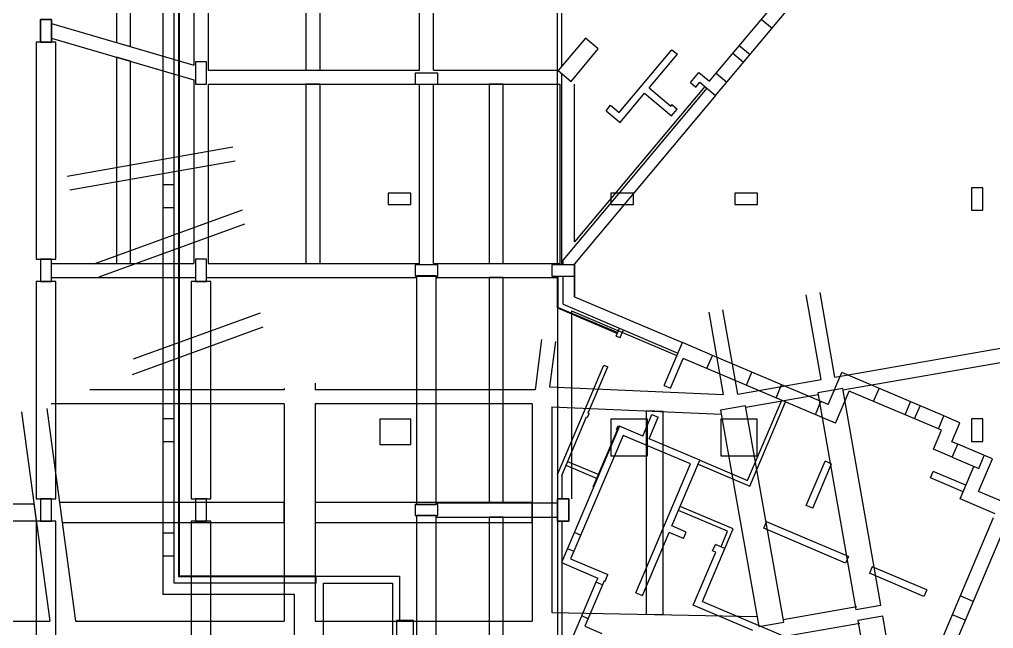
# Model space of a CAD drawing. Header units: metres. Extents: x -681087 to 1033303, y 74272 to 2630761.
# Drawn here: x 122801 to 157364, y 2352800 to 2374404 of the extents above; entities that cross this region are included whole.
import ezdxf

# ---------------------------------------------------------------- set-up
doc = ezdxf.new("R2010")
doc.units = ezdxf.units.M
for name, color, linetype in [('SKELETON_CLEAN', 7, 'Continuous'), ('SKELETON_ISOLATED', 1, 'Continuous'), ('SKELETON_ORIGINAL', 8, 'Continuous')]:
    doc.layers.add(name, color=color, linetype=linetype)

msp = doc.modelspace()

# ---------------------------------------------------------------- linework, layer by layer
at = {"layer": 'SKELETON_CLEAN'}
for p, q in [((128284, 2354408), (128284, 2393038)), ((127884, 2392638), (127884, 2354008)), ((128469, 2354643), (128469, 2390138)), ((126241, 2381554), (126241, 2373588)), ((126741, 2373441), (126741, 2381554)), ((128991, 2381554), (128991, 2372780)), ((129491, 2381554), (129491, 2372604)), ((132966, 2380106), (132966, 2372604)), ((133466, 2372604), (133466, 2379686)), ((136991, 2372604), (136991, 2376728)), ((137491, 2372604), (137491, 2376309)), ((141891, 2365704), (141891, 2375670)), ((147900, 2372182), (150433, 2375200)), ((147517, 2372504), (149729, 2375139)), ((123541, 2373604), (123541, 2374404)), ((123541, 2374404), (123941, 2374404)), ((123941, 2374404), (123941, 2373604)), ((123941, 2374265), (128991, 2372780)), ((123391, 2373604), (123390, 2365904)), ((124091, 2373604), (123391, 2373604)), ((123941, 2373604), (123541, 2373604)), ((123941, 2373744), (128991, 2372258)), ((124090, 2365904), (124091, 2373604)), ((126241, 2373588), (126741, 2373441)), ((142880, 2373745), (141916, 2372596)), ((143340, 2373359), (142880, 2373745)), ((142376, 2372210), (143340, 2373359)), ((144084, 2371103), (145954, 2373332)), ((145143, 2371976), (146146, 2373171)), ((145954, 2373332), (146146, 2373171)), ((126741, 2372920), (126241, 2373067)), ((126241, 2373067), (126241, 2365754)), ((126741, 2365754), (126741, 2372920)), ((129441, 2372904), (129041, 2372904)), ((129041, 2372904), (129041, 2372104)), ((129441, 2372104), (129441, 2372904)), ((129491, 2372604), (136991, 2372604)), ((132966, 2372604), (133466, 2372604)), ((137641, 2372504), (136841, 2372504)), ((136841, 2372504), (136841, 2372104)), ((137491, 2372604), (141906, 2372604)), ((137641, 2372104), (137641, 2372504)), ((141916, 2372596), (142376, 2372210)), ((146607, 2372165), (146912, 2372529)), ((146912, 2372529), (147280, 2372220)), ((147280, 2372220), (147517, 2372504)), ((147517, 2372504), (147900, 2372182)), ((128991, 2372258), (128991, 2365754)), ((129041, 2372104), (129441, 2372104)), ((129491, 2372104), (129491, 2365754)), ((129491, 2372104), (136991, 2372104)), ((133466, 2372104), (132966, 2372104)), ((132966, 2372104), (132966, 2365754)), ((133466, 2365754), (133466, 2372104)), ((136841, 2372104), (137641, 2372104)), ((136991, 2365754), (136991, 2372104)), ((137491, 2372104), (141991, 2372104)), ((137491, 2365754), (137491, 2372104)), ((139966, 2372104), (139466, 2372104)), ((139466, 2372104), (139466, 2365754)), ((139966, 2365754), (139966, 2372104)), ((141991, 2365754), (141991, 2372104)), ((142491, 2366513), (142491, 2372113)), ((146607, 2372165), (146798, 2372004)), ((146798, 2372004), (146943, 2372176)), ((146943, 2372176), (147502, 2371707)), ((147502, 2371707), (147900, 2372182)), ((147195, 2371964), (142091, 2365881)), ((147119, 2372029), (142491, 2366513)), ((144115, 2370751), (144982, 2371785)), ((144982, 2371785), (145940, 2370981)), ((145143, 2371976), (145909, 2371334)), ((147502, 2371707), (142491, 2365735)), ((143617, 2371169), (143777, 2371360)), ((143617, 2371169), (144115, 2370751)), ((143777, 2371360), (144084, 2371103)), ((145909, 2371334), (145951, 2371383)), ((145940, 2370981), (146142, 2371223)), ((145951, 2371383), (146142, 2371223)), ((128284, 2368538), (127884, 2368538)), ((127884, 2368538), (127884, 2367738)), ((128284, 2367738), (128284, 2368538)), ((156984, 2368438), (156584, 2368438)), ((156584, 2368438), (156584, 2367638)), ((156984, 2367638), (156984, 2368438)), ((136684, 2368238), (135884, 2368238)), ((135884, 2368238), (135884, 2367838)), ((136684, 2367838), (136684, 2368238)), ((144583, 2368238), (143783, 2368238)), ((143783, 2368238), (143783, 2367838)), ((144583, 2367838), (144583, 2368238)), ((148984, 2368238), (148184, 2368238)), ((148184, 2368238), (148184, 2367838)), ((148984, 2367838), (148984, 2368238)), ((127884, 2367738), (128284, 2367738)), ((135884, 2367838), (136684, 2367838)), ((143783, 2367838), (144583, 2367838)), ((148184, 2367838), (148984, 2367838)), ((156584, 2367638), (156984, 2367638)), ((123390, 2365904), (124090, 2365904)), ((123941, 2365904), (123541, 2365904)), ((123541, 2365904), (123541, 2365104)), ((123941, 2365104), (123941, 2365904)), ((129441, 2365904), (129041, 2365904)), ((129041, 2365904), (129041, 2365104)), ((129441, 2365104), (129441, 2365904)), ((142091, 2365704), (142091, 2365881)), ((123941, 2365754), (128991, 2365754)), ((126241, 2365754), (126741, 2365754)), ((129491, 2365754), (136991, 2365754)), ((132966, 2365754), (133466, 2365754)), ((137641, 2365704), (136841, 2365704)), ((136841, 2365704), (136841, 2365304)), ((137491, 2365754), (141991, 2365754)), ((137641, 2365304), (137641, 2365704)), ((139466, 2365754), (139966, 2365754)), ((142491, 2365704), (141691, 2365704)), ((141691, 2365704), (141691, 2365304)), ((142491, 2364568), (142491, 2365735)), ((139966, 2365254), (139466, 2365254)), ((139466, 2365254), (139466, 2357254)), ((139966, 2357254), (139966, 2365254)), ((141691, 2365304), (142491, 2365304)), ((142091, 2364303), (142091, 2365304)), ((123391, 2365104), (123390, 2357404)), ((124091, 2365104), (123391, 2365104)), ((123541, 2365104), (123941, 2365104)), ((124090, 2357404), (124091, 2365104)), ((128891, 2365104), (128890, 2357404)), ((129591, 2365104), (128891, 2365104)), ((129041, 2365104), (129441, 2365104)), ((129590, 2357404), (129591, 2365104)), ((142491, 2364568), (146322, 2362942)), ((151246, 2361634), (150719, 2364631)), ((151739, 2361721), (151211, 2364717)), ((142091, 2364303), (146166, 2362573)), ((142391, 2364067), (146127, 2362481)), ((142391, 2364067), (142391, 2357404)), ((147786, 2361100), (147272, 2364023)), ((148292, 2361113), (147764, 2364110)), ((143977, 2363176), (144094, 2363453)), ((143977, 2363176), (144115, 2363118)), ((144115, 2363118), (144233, 2363394)), ((141322, 2363049), (141097, 2361266)), ((141818, 2362986), (141614, 2361372)), ((145677, 2361423), (146322, 2362942)), ((147390, 2362488), (146322, 2362942)), ((151739, 2361721), (159274, 2363040)), ((147194, 2362028), (147390, 2362488)), ((151495, 2360746), (147390, 2362488)), ((141891, 2358261), (143540, 2362146)), ((142982, 2360448), (143678, 2362087)), ((143540, 2362146), (143678, 2362087)), ((145907, 2361325), (146357, 2362384)), ((147194, 2362028), (146357, 2362384)), ((151760, 2360090), (147194, 2362028)), ((151495, 2360746), (151976, 2361878)), ((155603, 2360339), (151976, 2361878)), ((133293, 2361507), (133293, 2361266)), ((141614, 2361372), (147786, 2361100)), ((145677, 2361423), (145907, 2361325)), ((148292, 2361113), (151246, 2361634)), ((132193, 2361266), (125296, 2361266)), ((132193, 2361314), (132193, 2361266)), ((141097, 2361266), (133293, 2361266)), ((152014, 2361313), (151127, 2361156)), ((151127, 2361156), (152482, 2353475)), ((151760, 2360090), (152241, 2361222)), ((153368, 2353631), (152014, 2361313)), ((155407, 2359878), (152241, 2361222)), ((132193, 2360766), (123922, 2360766)), ((132193, 2360766), (132193, 2353066)), ((140993, 2360766), (133293, 2360766)), ((133293, 2360766), (133293, 2353066)), ((140993, 2360766), (140993, 2353066)), ((148567, 2360705), (147681, 2360549)), ((149921, 2353023), (148567, 2360705)), ((148639, 2358047), (149850, 2360901)), ((148718, 2357851), (149988, 2360842)), ((122875, 2360485), (123882, 2353066)), ((123767, 2360606), (124790, 2353066)), ((141693, 2360667), (147706, 2360403)), ((141693, 2360667), (141693, 2353367)), ((142960, 2360295), (143019, 2360433)), ((142982, 2360448), (143019, 2360433)), ((144915, 2359628), (145240, 2360392)), ((145643, 2360494), (145043, 2360520)), ((145043, 2360520), (145043, 2353304)), ((145240, 2360392), (145470, 2360294)), ((145643, 2353293), (145643, 2360494)), ((147681, 2360549), (149035, 2352867)), ((155407, 2359878), (155603, 2360339)), ((156173, 2360096), (155603, 2360339)), ((128284, 2360238), (127884, 2360238)), ((127884, 2360238), (127884, 2359438)), ((128284, 2359438), (128284, 2360238)), ((136683, 2360228), (135583, 2360228)), ((135583, 2360228), (135583, 2359328)), ((136683, 2359328), (136683, 2360228)), ((142041, 2358231), (142924, 2360310)), ((142924, 2360310), (142960, 2360295)), ((145083, 2360228), (143783, 2360228)), ((143783, 2360228), (143783, 2358928)), ((144050, 2359995), (144087, 2359980)), ((145083, 2358928), (145083, 2360228)), ((145145, 2359530), (145470, 2360294)), ((148983, 2360228), (147683, 2360228)), ((147683, 2360228), (147683, 2358928)), ((148983, 2358928), (148983, 2360228)), ((155888, 2359424), (156173, 2360096)), ((156984, 2360238), (156584, 2360238)), ((156584, 2360238), (156584, 2359438)), ((156984, 2359438), (156984, 2360238)), ((144219, 2359652), (142477, 2355546)), ((144915, 2359628), (144087, 2359980)), ((146613, 2358636), (144219, 2359652)), ((155232, 2359159), (155518, 2359831)), ((155518, 2359831), (155407, 2359878)), ((127884, 2359438), (128284, 2359438)), ((135583, 2359328), (136683, 2359328)), ((146940, 2358768), (145145, 2359530)), ((156095, 2359336), (155888, 2359424)), ((155900, 2358876), (156095, 2359336)), ((157324, 2358815), (156095, 2359336)), ((156584, 2359438), (156984, 2359438)), ((155900, 2358876), (155232, 2359159)), ((143783, 2358928), (145083, 2358928)), ((144675, 2354070), (146613, 2358636)), ((145952, 2356439), (146940, 2358768)), ((146882, 2358630), (148718, 2357851)), ((146940, 2358768), (148639, 2358047)), ((147683, 2358928), (148983, 2358928)), ((150719, 2357164), (151387, 2358738)), ((150949, 2357067), (151617, 2358641)), ((151617, 2358641), (151387, 2358738)), ((155900, 2358876), (156839, 2358478)), ((156836, 2357664), (157324, 2358815)), ((156839, 2358478), (157034, 2358938)), ((141891, 2358261), (141891, 2357404)), ((155128, 2358145), (155225, 2358375)), ((156385, 2357882), (155225, 2358375)), ((156180, 2357399), (156668, 2358550)), ((142041, 2358231), (142041, 2357404)), ((156287, 2357652), (155128, 2358145)), ((158078, 2357137), (156836, 2357664)), ((123390, 2357404), (124090, 2357404)), ((123941, 2357404), (123541, 2357404)), ((123541, 2357404), (123541, 2356604)), ((123941, 2356604), (123941, 2357404)), ((132193, 2357266), (124220, 2357266)), ((124220, 2357266), (124315, 2356566)), ((128890, 2357404), (129590, 2357404)), ((129441, 2357404), (129041, 2357404)), ((129041, 2357404), (129041, 2356604)), ((129441, 2356604), (129441, 2357404)), ((132193, 2356566), (132193, 2357266)), ((133293, 2357266), (133293, 2356566)), ((140993, 2357266), (133293, 2357266)), ((139466, 2357254), (139966, 2357254)), ((140993, 2356566), (140993, 2357266)), ((141891, 2357404), (142291, 2357404)), ((141891, 2356604), (141891, 2357404)), ((142291, 2357404), (142291, 2356604)), ((157423, 2356872), (156180, 2357399)), ((123319, 2357216), (116493, 2357216)), ((123400, 2356616), (123319, 2357216)), ((147930, 2356251), (146186, 2356990)), ((148127, 2356331), (146244, 2357128)), ((150949, 2357067), (150719, 2357164)), ((116493, 2356616), (123400, 2356616)), ((123391, 2356604), (123390, 2349004)), ((124091, 2356604), (123391, 2356604)), ((123541, 2356604), (123941, 2356604)), ((124090, 2349004), (124091, 2356604)), ((124315, 2356566), (132193, 2356566)), ((128891, 2356604), (128890, 2349704)), ((129591, 2356604), (128891, 2356604)), ((129041, 2356604), (129441, 2356604)), ((129590, 2349704), (129591, 2356604)), ((133293, 2356566), (140993, 2356566)), ((136891, 2356804), (136890, 2349304)), ((137590, 2349304), (137591, 2356804)), ((139966, 2356754), (139466, 2356754)), ((139466, 2356754), (139466, 2349454)), ((139966, 2349454), (139966, 2356754)), ((142291, 2356604), (141891, 2356604)), ((141891, 2356604), (141891, 2351223)), ((149208, 2356355), (149306, 2356586)), ((152214, 2355351), (149306, 2356586)), ((154719, 2350502), (157364, 2356734)), ((155120, 2350168), (157824, 2356538)), ((144905, 2353972), (145854, 2356209)), ((146365, 2355992), (145854, 2356209)), ((146463, 2356223), (145952, 2356439)), ((146365, 2355992), (146463, 2356223)), ((147696, 2355699), (147930, 2356251)), ((147834, 2355640), (148127, 2356331)), ((152117, 2355121), (149208, 2356355)), ((128284, 2356178), (127884, 2356178)), ((127884, 2356178), (127884, 2355378)), ((128284, 2355378), (128284, 2356178)), ((142246, 2355644), (142032, 2355138)), ((142246, 2355644), (142477, 2355546)), ((142477, 2355546), (142359, 2355270)), ((146709, 2353630), (147506, 2355508)), ((147037, 2353762), (147834, 2355640)), ((147396, 2355555), (147494, 2355785)), ((147506, 2355508), (147396, 2355555)), ((147834, 2355640), (147494, 2355785)), ((127884, 2355378), (128284, 2355378)), ((142359, 2355270), (143676, 2354711)), ((152214, 2355351), (152117, 2355121)), ((142032, 2355138), (143320, 2354591)), ((153061, 2354991), (152964, 2354761)), ((154994, 2354171), (153061, 2354991)), ((133333, 2354643), (128469, 2354643)), ((133333, 2354658), (136283, 2354658)), ((133333, 2354408), (133333, 2354658)), ((136283, 2354658), (136283, 2353088)), ((143320, 2354591), (143258, 2354443)), ((143550, 2354493), (143488, 2354346)), ((143550, 2354493), (143578, 2354481)), ((143578, 2354481), (143676, 2354711)), ((154897, 2353941), (152964, 2354761)), ((133333, 2354408), (128284, 2354408)), ((133583, 2354408), (136033, 2354408)), ((133583, 2352108), (133583, 2354408)), ((136033, 2354408), (136033, 2352108)), ((143258, 2354443), (141562, 2350448)), ((143488, 2354346), (142867, 2352882)), ((143488, 2354346), (143258, 2354443)), ((154994, 2354171), (154897, 2353941)), ((132558, 2354008), (127884, 2354008)), ((132558, 2351508), (132558, 2354008)), ((144675, 2354070), (144905, 2353972)), ((146709, 2353630), (146788, 2353814)), ((148822, 2352733), (146709, 2353630)), ((147037, 2353762), (154719, 2350502)), ((152482, 2353475), (153368, 2353631)), ((136783, 2353088), (136183, 2353088)), ((136183, 2353088), (136183, 2351688)), ((136783, 2351688), (136783, 2353088)), ((141693, 2353367), (148971, 2353232)), ((145043, 2353304), (145643, 2353293)), ((153438, 2353237), (152551, 2353081)), ((152551, 2353081), (153871, 2345596)), ((154757, 2345753), (153438, 2353237)), ((116493, 2353066), (123882, 2353066)), ((124790, 2353066), (132193, 2353066)), ((133293, 2353066), (140993, 2353066)), ((142867, 2352882), (143470, 2352626)), ((149035, 2352867), (149921, 2353023)), ((149897, 2352511), (152618, 2352991))]:
    msp.add_line(p, q, dxfattribs=at)
at = {"layer": 'SKELETON_ISOLATED'}
for p, q in [((142041, 2372744), (142041, 2374684)), ((149124, 2374419), (149507, 2374097)), ((148340, 2373484), (148723, 2373163)), ((148109, 2373208), (148492, 2372887)), ((142041, 2365704), (142041, 2372491)), ((130367, 2369873), (124497, 2368836)), ((130454, 2369381), (124584, 2368344)), ((125456, 2365740), (130711, 2367653)), ((125627, 2365270), (130799, 2367153)), ((142491, 2365520), (142491, 2365136)), ((123941, 2365254), (129041, 2365254)), ((129441, 2365254), (136902, 2365254)), ((136891, 2365305), (136890, 2357204)), ((137216, 2365304), (137266, 2365304)), ((137580, 2365254), (141891, 2365254)), ((137590, 2357204), (137591, 2365305)), ((141921, 2364191), (141921, 2365304)), ((141891, 2364713), (141891, 2361354)), ((141906, 2364181), (144022, 2363282)), ((126852, 2362364), (131354, 2364003)), ((126808, 2361816), (131442, 2363503)), ((152022, 2361263), (159217, 2362523)), ((148593, 2361434), (148789, 2361895)), ((149647, 2360987), (149843, 2361447)), ((148576, 2360656), (151136, 2361107)), ((153106, 2360855), (153301, 2361315)), ((151047, 2360393), (151242, 2360853)), ((154229, 2360378), (154424, 2360839)), ((154560, 2360238), (154756, 2360698)), ((144039, 2359918), (143148, 2357820)), ((143991, 2359857), (144028, 2359841)), ((142252, 2358727), (143356, 2358258)), ((142193, 2358589), (143298, 2358120)), ((137580, 2357254), (141891, 2357254)), ((136841, 2357204), (136841, 2356804)), ((137266, 2357204), (137216, 2357204)), ((137641, 2356804), (137641, 2357204)), ((137216, 2356804), (137266, 2356804)), ((137580, 2356754), (141891, 2356754)), ((142041, 2356604), (142041, 2351577)), ((142489, 2356215), (142719, 2356117)), ((156644, 2353758), (156184, 2353954)), ((149904, 2353122), (152514, 2353582)), ((142980, 2353149), (142750, 2353247)), ((156363, 2353096), (155903, 2353291))]:
    msp.add_line(p, q, dxfattribs=at)
at = {"layer": 'SKELETON_ORIGINAL'}
for p, q in [((128284, 2354408), (128284, 2393038)), ((127884, 2392638), (127884, 2354008)), ((128454, 2354628), (128454, 2390138)), ((128484, 2354658), (128484, 2390138)), ((126241, 2381554), (126241, 2373588)), ((126741, 2373441), (126741, 2381554)), ((128991, 2381554), (128991, 2372780)), ((129491, 2381554), (129491, 2372604)), ((132966, 2380106), (132966, 2372604)), ((133466, 2372604), (133466, 2379686)), ((136991, 2372604), (136991, 2376728)), ((137491, 2372604), (137491, 2376309)), ((141891, 2365704), (141891, 2375670)), ((147900, 2372182), (150433, 2375200)), ((147517, 2372504), (149729, 2375139)), ((142041, 2372744), (142041, 2374684)), ((123541, 2373604), (123541, 2374404)), ((123541, 2374404), (123941, 2374404)), ((123941, 2374404), (123541, 2374404)), ((123541, 2374404), (123541, 2373604)), ((123941, 2374404), (123941, 2373604)), ((123941, 2373604), (123941, 2374404)), ((123941, 2374265), (128991, 2372780)), ((149124, 2374419), (149507, 2374097)), ((123391, 2373604), (123390, 2365904)), ((124091, 2373604), (123391, 2373604)), ((123941, 2373604), (123541, 2373604)), ((123541, 2373604), (123941, 2373604)), ((123941, 2373744), (128991, 2372258)), ((124090, 2365904), (124091, 2373604)), ((126241, 2373588), (126741, 2373441)), ((142880, 2373745), (141916, 2372596)), ((143340, 2373359), (142880, 2373745)), ((148340, 2373484), (148723, 2373163)), ((142376, 2372210), (143340, 2373359)), ((144084, 2371103), (145954, 2373332)), ((145143, 2371976), (146146, 2373171)), ((145954, 2373332), (146146, 2373171)), ((148109, 2373208), (148492, 2372887)), ((126741, 2372920), (126241, 2373067)), ((126241, 2373067), (126241, 2365754)), ((126741, 2365754), (126741, 2372920)), ((129441, 2372904), (129041, 2372904)), ((129041, 2372904), (129041, 2372104)), ((129441, 2372104), (129441, 2372904)), ((129491, 2372604), (136991, 2372604)), ((132966, 2372604), (133466, 2372604)), ((137641, 2372504), (136841, 2372504)), ((136841, 2372504), (136841, 2372104)), ((137491, 2372604), (141906, 2372604)), ((137641, 2372104), (137641, 2372504)), ((141916, 2372596), (142376, 2372210)), ((142041, 2365704), (142041, 2372491)), ((146607, 2372165), (146912, 2372529)), ((146912, 2372529), (147280, 2372220)), ((147280, 2372220), (147517, 2372504)), ((147517, 2372504), (147900, 2372182)), ((128991, 2372258), (128991, 2365754)), ((129041, 2372104), (129441, 2372104)), ((129491, 2372104), (129491, 2365754)), ((129491, 2372104), (136991, 2372104)), ((133466, 2372104), (132966, 2372104)), ((132966, 2372104), (132966, 2365754)), ((133466, 2365754), (133466, 2372104)), ((136841, 2372104), (137641, 2372104)), ((136991, 2365754), (136991, 2372104)), ((137491, 2372104), (141991, 2372104)), ((137491, 2365754), (137491, 2372104)), ((139966, 2372104), (139466, 2372104)), ((139466, 2372104), (139466, 2365754)), ((139966, 2365754), (139966, 2372104)), ((141991, 2365754), (141991, 2372104)), ((142491, 2366513), (142491, 2372113)), ((146607, 2372165), (146798, 2372004)), ((146798, 2372004), (146943, 2372176)), ((146943, 2372176), (147502, 2371707)), ((147502, 2371707), (147900, 2372182)), ((147195, 2371964), (142091, 2365881)), ((147119, 2372029), (142491, 2366513)), ((144115, 2370751), (144982, 2371785)), ((144982, 2371785), (145940, 2370981)), ((145143, 2371976), (145909, 2371334)), ((147502, 2371707), (142491, 2365735)), ((147502, 2371707), (142491, 2365735)), ((143617, 2371169), (143777, 2371360)), ((143617, 2371169), (144115, 2370751)), ((143777, 2371360), (144084, 2371103)), ((145909, 2371334), (145951, 2371383)), ((145940, 2370981), (146142, 2371223)), ((145951, 2371383), (146142, 2371223)), ((130367, 2369873), (124497, 2368836)), ((130454, 2369381), (124584, 2368344)), ((128284, 2368538), (127884, 2368538)), ((127884, 2368538), (127884, 2367738)), ((128284, 2367738), (128284, 2368538)), ((156984, 2368438), (156584, 2368438)), ((156584, 2368438), (156584, 2367638)), ((156984, 2367638), (156984, 2368438)), ((136684, 2368238), (135884, 2368238)), ((135884, 2368238), (135884, 2367838)), ((136684, 2367838), (136684, 2368238)), ((144583, 2368238), (143783, 2368238)), ((143783, 2368238), (143783, 2367838)), ((144583, 2367838), (144583, 2368238)), ((148984, 2368238), (148184, 2368238)), ((148184, 2368238), (148184, 2367838)), ((148984, 2367838), (148984, 2368238)), ((125456, 2365740), (130711, 2367653)), ((127884, 2367738), (128284, 2367738)), ((135884, 2367838), (136684, 2367838)), ((143783, 2367838), (144583, 2367838)), ((148184, 2367838), (148984, 2367838)), ((156584, 2367638), (156984, 2367638)), ((125627, 2365270), (130799, 2367153)), ((123390, 2365904), (124090, 2365904)), ((123941, 2365904), (123541, 2365904)), ((123541, 2365904), (123541, 2365104)), ((123941, 2365104), (123941, 2365904)), ((129441, 2365904), (129041, 2365904)), ((129041, 2365904), (129041, 2365104)), ((129441, 2365104), (129441, 2365904)), ((142091, 2365704), (142091, 2365881)), ((123941, 2365754), (128991, 2365754)), ((126241, 2365754), (126741, 2365754)), ((129491, 2365754), (136991, 2365754)), ((132966, 2365754), (133466, 2365754)), ((137641, 2365704), (136841, 2365704)), ((136841, 2365704), (136841, 2365304)), ((137491, 2365754), (141991, 2365754)), ((137641, 2365304), (137641, 2365704)), ((139466, 2365754), (139966, 2365754)), ((142491, 2365704), (141691, 2365704)), ((141691, 2365704), (141691, 2365304)), ((142491, 2365735), (142491, 2364568)), ((142491, 2364568), (142491, 2365735)), ((142491, 2365304), (142491, 2365704)), ((123941, 2365254), (129041, 2365254)), ((129441, 2365254), (136902, 2365254)), ((136841, 2365304), (137641, 2365304)), ((136891, 2365305), (136890, 2357204)), ((137591, 2365305), (136891, 2365305)), ((137580, 2365254), (141891, 2365254)), ((137590, 2357204), (137591, 2365305)), ((139966, 2365254), (139466, 2365254)), ((139466, 2365254), (139466, 2357254)), ((139966, 2357254), (139966, 2365254)), ((141691, 2365304), (142491, 2365304)), ((141891, 2364171), (141891, 2365304)), ((141891, 2365254), (141891, 2357404)), ((141921, 2364191), (141921, 2365304)), ((142091, 2364303), (142091, 2365304)), ((123391, 2365104), (123390, 2357404)), ((124091, 2365104), (123391, 2365104)), ((123541, 2365104), (123941, 2365104)), ((124090, 2357404), (124091, 2365104)), ((128891, 2365104), (128890, 2357404)), ((129591, 2365104), (128891, 2365104)), ((129041, 2365104), (129441, 2365104)), ((129590, 2357404), (129591, 2365104)), ((142491, 2364568), (146322, 2362942)), ((142491, 2364568), (146322, 2362942)), ((151246, 2361634), (150719, 2364631)), ((151739, 2361721), (151211, 2364717)), ((141891, 2364171), (144016, 2363269)), ((141921, 2364191), (144028, 2363296)), ((142091, 2364303), (146166, 2362573)), ((126852, 2362364), (131354, 2364003)), ((142391, 2364067), (146127, 2362481)), ((142391, 2364067), (142391, 2357404)), ((147786, 2361100), (147272, 2364023)), ((148292, 2361113), (147764, 2364110)), ((126808, 2361816), (131442, 2363503)), ((143977, 2363176), (144094, 2363453)), ((143977, 2363176), (144115, 2363118)), ((144115, 2363118), (144233, 2363394)), ((141322, 2363049), (141097, 2361266)), ((141818, 2362986), (141614, 2361372)), ((145677, 2361423), (146322, 2362942)), ((147390, 2362488), (146322, 2362942)), ((151739, 2361721), (159274, 2363040)), ((147194, 2362028), (147390, 2362488)), ((151495, 2360746), (147390, 2362488)), ((152022, 2361263), (159217, 2362523)), ((141891, 2358261), (143540, 2362146)), ((142982, 2360448), (143678, 2362087)), ((143540, 2362146), (143678, 2362087)), ((145907, 2361325), (146357, 2362384)), ((147194, 2362028), (146357, 2362384)), ((151760, 2360090), (147194, 2362028)), ((148593, 2361434), (148789, 2361895)), ((151495, 2360746), (151976, 2361878)), ((155603, 2360339), (151976, 2361878)), ((133293, 2361507), (133293, 2361266)), ((141614, 2361372), (147786, 2361100)), ((145677, 2361423), (145907, 2361325)), ((148292, 2361113), (151246, 2361634)), ((149647, 2360987), (149843, 2361447)), ((132193, 2361266), (125296, 2361266)), ((132193, 2361314), (132193, 2361266)), ((141097, 2361266), (133293, 2361266)), ((148576, 2360656), (151136, 2361107)), ((152014, 2361313), (151127, 2361156)), ((151127, 2361156), (152482, 2353475)), ((151760, 2360090), (152241, 2361222)), ((153368, 2353631), (152014, 2361313)), ((155407, 2359878), (152241, 2361222)), ((153106, 2360855), (153301, 2361315)), ((132193, 2360766), (123922, 2360766)), ((132193, 2360766), (132193, 2353066)), ((140993, 2360766), (133293, 2360766)), ((133293, 2360766), (133293, 2353066)), ((140993, 2360766), (140993, 2353066)), ((148567, 2360705), (147681, 2360549)), ((149921, 2353023), (148567, 2360705)), ((148639, 2358047), (149850, 2360901)), ((148718, 2357851), (149988, 2360842)), ((151047, 2360393), (151242, 2360853)), ((154229, 2360378), (154424, 2360839)), ((154560, 2360238), (154756, 2360698)), ((122875, 2360485), (123882, 2353066)), ((123767, 2360606), (124790, 2353066)), ((141693, 2360667), (147706, 2360403)), ((141693, 2360667), (141693, 2353367)), ((142960, 2360295), (143019, 2360433)), ((142982, 2360448), (143019, 2360433)), ((144915, 2359628), (145240, 2360392)), ((145643, 2360494), (145043, 2360520)), ((145043, 2360520), (145043, 2353304)), ((145240, 2360392), (145470, 2360294)), ((145643, 2353293), (145643, 2360494)), ((147681, 2360549), (149035, 2352867)), ((155407, 2359878), (155603, 2360339)), ((156173, 2360096), (155603, 2360339)), ((128284, 2360238), (127884, 2360238)), ((127884, 2360238), (127884, 2359438)), ((128284, 2359438), (128284, 2360238)), ((136683, 2360228), (135583, 2360228)), ((135583, 2360228), (135583, 2359328)), ((136683, 2360228), (135583, 2360228)), ((135583, 2360228), (135583, 2359328)), ((136683, 2359328), (136683, 2360228)), ((136683, 2359328), (136683, 2360228)), ((142041, 2358231), (142924, 2360310)), ((142924, 2360310), (142960, 2360295)), ((145083, 2360228), (143783, 2360228)), ((143783, 2360228), (143783, 2358928)), ((145083, 2360228), (143783, 2360228)), ((143783, 2360228), (143783, 2358928)), ((143991, 2359857), (144050, 2359995)), ((144050, 2359995), (144087, 2359980)), ((145083, 2358928), (145083, 2360228)), ((145083, 2358928), (145083, 2360228)), ((145145, 2359530), (145470, 2360294)), ((148983, 2360228), (147683, 2360228)), ((147683, 2360228), (147683, 2358928)), ((148983, 2360228), (147683, 2360228)), ((147683, 2360228), (147683, 2358928)), ((148983, 2358928), (148983, 2360228)), ((148983, 2358928), (148983, 2360228)), ((155888, 2359424), (156173, 2360096)), ((156984, 2360238), (156584, 2360238)), ((156584, 2360238), (156584, 2359438)), ((156984, 2359438), (156984, 2360238)), ((144087, 2359980), (142246, 2355644)), ((144219, 2359652), (142477, 2355546)), ((143991, 2359857), (144028, 2359841)), ((144915, 2359628), (144087, 2359980)), ((146613, 2358636), (144219, 2359652)), ((155232, 2359159), (155518, 2359831)), ((155518, 2359831), (155407, 2359878)), ((127884, 2359438), (128284, 2359438)), ((135583, 2359328), (136683, 2359328)), ((135583, 2359328), (136683, 2359328)), ((146940, 2358768), (145145, 2359530)), ((156095, 2359336), (155888, 2359424)), ((155900, 2358876), (156095, 2359336)), ((157324, 2358815), (156095, 2359336)), ((156584, 2359438), (156984, 2359438)), ((155900, 2358876), (155232, 2359159)), ((142252, 2358727), (143356, 2358258)), ((143783, 2358928), (145083, 2358928)), ((143783, 2358928), (145083, 2358928)), ((144675, 2354070), (146613, 2358636)), ((145952, 2356439), (146940, 2358768)), ((146882, 2358630), (148718, 2357851)), ((146940, 2358768), (148639, 2358047)), ((147683, 2358928), (148983, 2358928)), ((147683, 2358928), (148983, 2358928)), ((150719, 2357164), (151387, 2358738)), ((150949, 2357067), (151617, 2358641)), ((151617, 2358641), (151387, 2358738)), ((155900, 2358876), (156839, 2358478)), ((156836, 2357664), (157324, 2358815)), ((156839, 2358478), (157034, 2358938)), ((141891, 2358261), (141891, 2357404)), ((142193, 2358589), (143298, 2358120)), ((155128, 2358145), (155225, 2358375)), ((156385, 2357882), (155225, 2358375)), ((156180, 2357399), (156668, 2358550)), ((142041, 2358231), (142041, 2357404)), ((156287, 2357652), (155128, 2358145)), ((158078, 2357137), (156836, 2357664)), ((123390, 2357404), (124090, 2357404)), ((123941, 2357404), (123541, 2357404)), ((123541, 2357404), (123541, 2356604)), ((123941, 2356604), (123941, 2357404)), ((132193, 2357266), (124220, 2357266)), ((124220, 2357266), (124315, 2356566)), ((128890, 2357404), (129590, 2357404)), ((129441, 2357404), (129041, 2357404)), ((129041, 2357404), (129041, 2356604)), ((129441, 2356604), (129441, 2357404)), ((132193, 2356566), (132193, 2357266)), ((133293, 2357266), (133293, 2356566)), ((140993, 2357266), (133293, 2357266)), ((137580, 2357254), (141891, 2357254)), ((139466, 2357254), (139966, 2357254)), ((140993, 2356566), (140993, 2357266)), ((141891, 2357404), (142291, 2357404)), ((141891, 2356604), (141891, 2357404)), ((142291, 2357404), (141891, 2357404)), ((141891, 2357404), (141891, 2356604)), ((142291, 2357404), (142291, 2356604)), ((142291, 2356604), (142291, 2357404)), ((157423, 2356872), (156180, 2357399)), ((123319, 2357216), (116493, 2357216)), ((123400, 2356616), (123319, 2357216)), ((137641, 2357204), (136841, 2357204)), ((136841, 2357204), (136841, 2356804)), ((136890, 2357204), (137590, 2357204)), ((137641, 2356804), (137641, 2357204)), ((147930, 2356251), (146186, 2356990)), ((148127, 2356331), (146244, 2357128)), ((150949, 2357067), (150719, 2357164)), ((116493, 2356616), (123400, 2356616)), ((123391, 2356604), (123390, 2349004)), ((124091, 2356604), (123391, 2356604)), ((123541, 2356604), (123941, 2356604)), ((124090, 2349004), (124091, 2356604)), ((124315, 2356566), (132193, 2356566)), ((128891, 2356604), (128890, 2349704)), ((129591, 2356604), (128891, 2356604)), ((129041, 2356604), (129441, 2356604)), ((129590, 2349704), (129591, 2356604)), ((133293, 2356566), (140993, 2356566)), ((136841, 2356804), (137641, 2356804)), ((136891, 2356804), (136890, 2349304)), ((137591, 2356804), (136891, 2356804)), ((137580, 2356754), (141891, 2356754)), ((137590, 2349304), (137591, 2356804)), ((139966, 2356754), (139466, 2356754)), ((139466, 2356754), (139466, 2349454)), ((139966, 2349454), (139966, 2356754)), ((142291, 2356604), (141891, 2356604)), ((141891, 2356604), (142291, 2356604)), ((141891, 2356604), (141891, 2351223)), ((142041, 2356604), (142041, 2351577)), ((149208, 2356355), (149306, 2356586)), ((152214, 2355351), (149306, 2356586)), ((154719, 2350502), (157364, 2356734)), ((155120, 2350168), (157824, 2356538)), ((142489, 2356215), (142719, 2356117)), ((144905, 2353972), (145854, 2356209)), ((146365, 2355992), (145854, 2356209)), ((146463, 2356223), (145952, 2356439)), ((146365, 2355992), (146463, 2356223)), ((147696, 2355699), (147930, 2356251)), ((147834, 2355640), (148127, 2356331)), ((152117, 2355121), (149208, 2356355)), ((128284, 2356178), (127884, 2356178)), ((127884, 2356178), (127884, 2355378)), ((128284, 2355378), (128284, 2356178)), ((142246, 2355644), (142032, 2355138)), ((142246, 2355644), (142477, 2355546)), ((142477, 2355546), (142359, 2355270)), ((146709, 2353630), (147506, 2355508)), ((147037, 2353762), (147834, 2355640)), ((147396, 2355555), (147494, 2355785)), ((147506, 2355508), (147396, 2355555)), ((147834, 2355640), (147494, 2355785)), ((127884, 2355378), (128284, 2355378)), ((142359, 2355270), (143676, 2354711)), ((152214, 2355351), (152117, 2355121)), ((142032, 2355138), (143320, 2354591)), ((153061, 2354991), (152964, 2354761)), ((154994, 2354171), (153061, 2354991)), ((133333, 2354628), (128454, 2354628)), ((133333, 2354658), (128484, 2354658)), ((133333, 2354658), (136283, 2354658)), ((133333, 2354408), (133333, 2354658)), ((136283, 2354658), (136283, 2353088)), ((143320, 2354591), (143258, 2354443)), ((143550, 2354493), (143488, 2354346)), ((143550, 2354493), (143578, 2354481)), ((143578, 2354481), (143676, 2354711)), ((154897, 2353941), (152964, 2354761)), ((133333, 2354408), (128284, 2354408)), ((133583, 2354408), (136033, 2354408)), ((133583, 2352108), (133583, 2354408)), ((136033, 2354408), (136033, 2352108)), ((143258, 2354443), (141562, 2350448)), ((143488, 2354346), (142867, 2352882)), ((143488, 2354346), (143258, 2354443)), ((154994, 2354171), (154897, 2353941)), ((132558, 2354008), (127884, 2354008)), ((132558, 2351508), (132558, 2354008)), ((144675, 2354070), (144905, 2353972)), ((146709, 2353630), (146788, 2353814)), ((156644, 2353758), (156184, 2353954)), ((148822, 2352733), (146709, 2353630)), ((147037, 2353762), (154719, 2350502)), ((149904, 2353122), (152514, 2353582)), ((152482, 2353475), (153368, 2353631)), ((136783, 2353088), (136183, 2353088)), ((136183, 2353088), (136183, 2351688)), ((136783, 2353088), (136183, 2353088)), ((136183, 2353088), (136183, 2351688)), ((136783, 2351688), (136783, 2353088)), ((136783, 2351688), (136783, 2353088)), ((141693, 2353367), (148971, 2353232)), ((142980, 2353149), (142750, 2353247)), ((145043, 2353304), (145643, 2353293)), ((153438, 2353237), (152551, 2353081)), ((152551, 2353081), (153871, 2345596)), ((154757, 2345753), (153438, 2353237)), ((156363, 2353096), (155903, 2353291)), ((116493, 2353066), (123882, 2353066)), ((124790, 2353066), (132193, 2353066)), ((133293, 2353066), (140993, 2353066)), ((142867, 2352882), (143470, 2352626)), ((149035, 2352867), (149921, 2353023)), ((149897, 2352511), (152618, 2352991))]:
    msp.add_line(p, q, dxfattribs=at)

doc.saveas('drawing.dxf')
